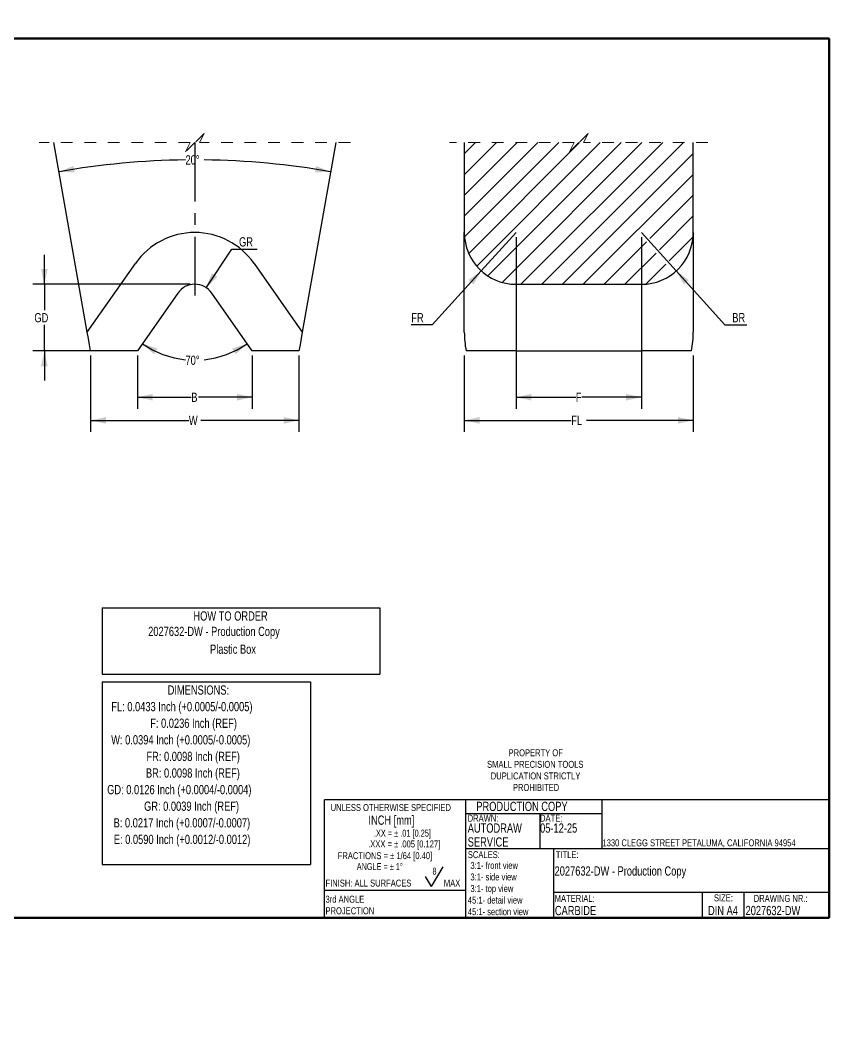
# Model space of a CAD drawing. Header units: inches. Extents: x 0 to 12, y -67262 to 67276.
# Drawn here: x 4.42 to 11.3, y -0.45 to 8.03 of the extents above; entities that cross this region are included whole.
import ezdxf

# ---------------------------------------------------------------- set-up
doc = ezdxf.new("R2010")
doc.units = ezdxf.units.IN
doc.header["$MEASUREMENT"] = 0
doc.linetypes.add('CENTERX2', pattern=[0.8, 0.5, -0.1, 0.1, -0.1])
doc.linetypes.add('HIDDEN', pattern=[0.075, 0.05, -0.025])
doc.layers.add('FORMAT', color=7, linetype='Continuous')
doc.styles.add('SLDTEXTSTYLE0', font='TXT', dxfattribs={"width": 0.75})
doc.styles.add('SLDTEXTSTYLE1', font='TXT', dxfattribs={"width": 0.694444})
doc.styles.add('SLDTEXTSTYLE2', font='TXT', dxfattribs={"width": 0.6875})
doc.dimstyles.new('SLDDIMSTYLE10', dxfattribs={"dimtxt": 0.07874, "dimasz": 0.13, "dimexe": 0, "dimexo": 0.0625, "dimgap": 0.019685, "dimtad": 0, "dimtih": 1, "dimtoh": 1, "dimdec": 4, "dimlfac": 0.022239, "dimrnd": 1e-09, "dimzin": 12, "dimdsep": 46, "dimtxsty": 'SLDTEXTSTYLE0', "dimsah": 1, "dimcen": 0.09, "dimadec": 0, "dimazin": 3, "dimtfac": 1, "dimtdec": 4, "dimtmove": 0, "dimatfit": 0, "dimfxl": 1, "dimfrac": 2, "dimtolj": 1, "dimtzin": 12, "dimarcsym": 0})
doc.dimstyles.new('SLDDIMSTYLE11', dxfattribs={"dimtxt": 0.07874, "dimasz": 0.13, "dimexe": 0, "dimexo": 0.0625, "dimgap": 0.019685, "dimtad": 0, "dimtih": 1, "dimtoh": 1, "dimdec": 4, "dimlfac": 0.564871, "dimrnd": 1e-09, "dimzin": 12, "dimdsep": 46, "dimtxsty": 'SLDTEXTSTYLE0', "dimsah": 1, "dimcen": 0, "dimadec": 0, "dimazin": 3, "dimtfac": 1, "dimtdec": 4, "dimtofl": 0, "dimtmove": 0, "dimatfit": 3, "dimfxl": 1, "dimfrac": 2, "dimtolj": 1, "dimtzin": 12, "dimarcsym": 0})
doc.dimstyles.new('SLDDIMSTYLE13', dxfattribs={"dimtxt": 0.07874, "dimasz": 0.13, "dimexe": 0, "dimexo": 0.0625, "dimgap": 0.019685, "dimtad": 0, "dimtih": 1, "dimtoh": 1, "dimdec": 4, "dimlfac": 0.022239, "dimrnd": 1e-09, "dimzin": 12, "dimdsep": 46, "dimtxsty": 'SLDTEXTSTYLE0', "dimsah": 1, "dimcen": 0, "dimse2": 1, "dimadec": 0, "dimazin": 3, "dimtfac": 1, "dimtdec": 4, "dimtofl": 0, "dimtmove": 0, "dimatfit": 3, "dimfxl": 1, "dimfrac": 2, "dimtolj": 1, "dimtzin": 12, "dimarcsym": 0})
doc.dimstyles.new('SLDDIMSTYLE7', dxfattribs={"dimtxt": 0.07874, "dimasz": 0.13, "dimexe": 0, "dimexo": 0.0625, "dimgap": 0.019685, "dimtad": 0, "dimtih": 1, "dimtoh": 1, "dimdec": 4, "dimlfac": 0.022239, "dimzin": 12, "dimdsep": 46, "dimtxsty": 'SLDTEXTSTYLE0', "dimsah": 1, "dimcen": 0.09, "dimadec": 1, "dimazin": 3, "dimtfac": 1, "dimtdec": 1, "dimtofl": 0, "dimtmove": 0, "dimatfit": 3, "dimfxl": 1, "dimfrac": 2, "dimtolj": 1, "dimtzin": 12, "dimarcsym": 0})
doc.dimstyles.new('SLDDIMSTYLE8', dxfattribs={"dimtxt": 0.07874, "dimasz": 0.13, "dimexe": 0, "dimexo": 0.0625, "dimgap": 0.019685, "dimtad": 0, "dimdec": 4, "dimlfac": 0.022239, "dimrnd": 1e-09, "dimzin": 12, "dimdsep": 46, "dimtxsty": 'SLDTEXTSTYLE0', "dimsah": 1, "dimcen": 0.09, "dimadec": 0, "dimazin": 3, "dimtfac": 1, "dimtdec": 4, "dimtofl": 0, "dimtmove": 0, "dimatfit": 3, "dimfxl": 1, "dimfrac": 2, "dimtolj": 1, "dimtzin": 12, "dimarcsym": 0})
doc.dimstyles.new('SLDDIMSTYLE9', dxfattribs={"dimtxt": 0.07874, "dimasz": 0.13, "dimexe": 0, "dimexo": 0.0625, "dimgap": 0.019685, "dimtad": 0, "dimdec": 4, "dimlfac": 0.022239, "dimzin": 12, "dimdsep": 46, "dimtxsty": 'SLDTEXTSTYLE0', "dimsah": 1, "dimcen": 0.09, "dimadec": 1, "dimazin": 3, "dimtfac": 1, "dimtdec": 1, "dimtofl": 0, "dimtmove": 0, "dimatfit": 3, "dimfxl": 1, "dimfrac": 2, "dimtolj": 1, "dimtzin": 12, "dimarcsym": 0})

# ---------------------------------------------------------------- blocks, each defined once
blk = doc.blocks.new('SW_NOTE_0')
at = {"layer": 'FORMAT', "color": 0}
for q in [(1.0006, 0.186), (0.8513, 0.1017)]:
    blk.add_line((0.9011, 0.0173), q, dxfattribs=at)
at = {"layer": 'FORMAT', "color": 0, "attachment_point": 1, "style": 'SLDTEXTSTYLE0'}
for s, insert, char_height in [('8', (0.9098, 0.1778), 0.0591), ('FINISH: ALL SURFACES', (0, 0.0761), 0.059055), ('MAX', (1.0065, 0.0761), 0.05906)]:
    blk.add_mtext(s, dxfattribs=dict(at, insert=insert, char_height=char_height))
blk = doc.blocks.new('SW_TABLEANNOTATION_0')
at = {"layer": 'FORMAT', "color": 0}
for p, q in [((0, 0), (0, -0.1412)), ((0, 0), (1.7717, 0)), ((1.7717, 0), (1.7717, -0.1412)), ((0, -0.1412), (0, -0.2824)), ((1.7717, -0.1412), (1.7717, -0.2824)), ((0, -0.2824), (0, -0.4236)), ((1.7717, -0.2824), (1.7717, -0.4236)), ((0, -0.4236), (0, -0.5647)), ((1.7717, -0.4236), (1.7717, -0.5647)), ((0, -0.5647), (0, -0.7059)), ((1.7717, -0.5647), (1.7717, -0.7059)), ((0, -0.7059), (0, -0.8471)), ((1.7717, -0.7059), (1.7717, -0.8471)), ((0, -0.8471), (0, -0.9883)), ((1.7717, -0.8471), (1.7717, -0.9883)), ((0, -0.9883), (0, -1.1295)), ((1.7717, -0.9883), (1.7717, -1.1295)), ((0, -1.1295), (0, -1.2707)), ((1.7717, -1.1295), (1.7717, -1.2707)), ((0, -1.2707), (0, -1.4119)), ((1.7717, -1.2707), (1.7717, -1.4119)), ((0, -1.4119), (0, -1.553)), ((1.7717, -1.4119), (1.7717, -1.553)), ((0, -1.553), (1.7717, -1.553))]:
    blk.add_line(p, q, dxfattribs=at)
at = {"layer": 'FORMAT', "color": 0, "char_height": 0.07874, "attachment_point": 1, "style": 'SLDTEXTSTYLE0'}
for s, insert in [('DIMENSIONS:', (0.5566, -0.0296)), ('FL: 0.0433 Inch (+0.0005/-0.0005)', (0.0773, -0.1708)), ('F: 0.0236 Inch (REF)', (0.4082, -0.312)), ('W: 0.0394 Inch (+0.0005/-0.0005)', (0.0765, -0.4532)), ('FR: 0.0098 Inch (REF)', (0.3764, -0.5944)), ('BR: 0.0098 Inch (REF)', (0.3717, -0.7355)), ('GD: 0.0126 Inch (+0.0004/-0.0004)', (0.0421, -0.8767)), ('GR: 0.0039 Inch (REF)', (0.356, -1.0179)), ('B: 0.0217 Inch (+0.0007/-0.0007)', (0.0968, -1.1591)), ('E: 0.0590 Inch (+0.0012/-0.0012)', (0.0988, -1.3003))]:
    blk.add_mtext(s, dxfattribs=dict(at, insert=insert))
blk = doc.blocks.new('SW_TABLEANNOTATION_1')
at = {"layer": 'FORMAT', "color": 0}
for p, q in [((0, 0), (0, -0.1412)), ((0, 0), (2.3622, 0)), ((2.3622, 0), (2.3622, -0.1412)), ((0, -0.1412), (0, -0.2824)), ((2.3622, -0.1412), (2.3622, -0.2824)), ((0, -0.2824), (0, -0.4236)), ((2.3622, -0.2824), (2.3622, -0.4236)), ((0, -0.4236), (0, -0.5647)), ((2.3622, -0.4236), (2.3622, -0.5647)), ((0, -0.5647), (2.3622, -0.5647))]:
    blk.add_line(p, q, dxfattribs=at)
at = {"layer": 'FORMAT', "color": 0, "char_height": 0.07874, "attachment_point": 1, "style": 'SLDTEXTSTYLE0'}
for s, insert in [('HOW TO ORDER', (0.7756, -0.0296)), ('2027632-DW - Production Copy', (0.3907, -0.1612)), ('Plastic Box', (0.9168, -0.312))]:
    blk.add_mtext(s, dxfattribs=dict(at, insert=insert))
blk = doc.blocks.new('SW_BROKEN_VIEW_2')
at = {"color": 0, "linetype": 'CENTERX2'}
blk.add_line((0, 0), (0, -1.378), dxfattribs=at)
blk = doc.blocks.new('_D_8')
at = {"layer": 'FORMAT'}
for start, end in [(90.68228, 100), (80, 89.31772)]:
    blk.add_arc((5.9055, 0.1927), 6.6492, start, end, dxfattribs=at)
for points in [[(4.7509, 6.741), (4.8838, 6.7343), (4.8745, 6.7902)], [(7.0601, 6.741), (6.9365, 6.7902), (6.9273, 6.7343)]]:
    blk.add_solid(points, dxfattribs=at)
at = {"layer": 'FORMAT', "insert": (5.8263, 6.881), "char_height": 0.07874, "attachment_point": 1, "style": 'SLDTEXTSTYLE0'}
blk.add_mtext('20°', dxfattribs=at)
blk = doc.blocks.new('_D_9')
at = {"layer": 'FORMAT'}
for p, q in [((5.0197, 5.1772), (5.0197, 4.5276)), ((6.7913, 5.1772), (6.7913, 4.5276)), ((5.0197, 4.626), (5.8551, 4.626)), ((6.7913, 4.626), (5.9559, 4.626))]:
    blk.add_line(p, q, dxfattribs=at)
for points in [[(5.0197, 4.626), (5.1497, 4.5976), (5.1497, 4.6543)], [(6.7913, 4.626), (6.6613, 4.6543), (6.6613, 4.5976)]]:
    blk.add_solid(points, dxfattribs=at)
at = {"layer": 'FORMAT', "insert": (5.8551, 4.665), "char_height": 0.0787, "attachment_point": 1, "style": 'SLDTEXTSTYLE0'}
blk.add_mtext('W', dxfattribs=at)
blk = doc.blocks.new('_D_10')
at = {"layer": 'FORMAT'}
for start, end in [(235, 264.14001), (275.85999, 305)]:
    blk.add_arc((5.9055, 5.9133), 0.7755, start, end, dxfattribs=at)
for points in [[(5.4607, 5.278), (5.5587, 5.1881), (5.5873, 5.2371)], [(6.3503, 5.278), (6.2237, 5.2371), (6.2523, 5.1881)]]:
    blk.add_solid(points, dxfattribs=at)
at = {"layer": 'FORMAT', "insert": (5.8263, 5.1768), "char_height": 0.07874, "attachment_point": 1, "style": 'SLDTEXTSTYLE0'}
blk.add_mtext('70°', dxfattribs=at)
blk = doc.blocks.new('_D_11')
at = {"layer": 'FORMAT'}
for p, q in [((4.626, 5.7831), (4.626, 6.0331)), ((5.8661, 5.7831), (4.5276, 5.7831)), ((4.626, 5.7831), (4.626, 5.5623)), ((4.626, 5.2165), (4.626, 5.4373)), ((5.3165, 5.2165), (4.5276, 5.2165)), ((4.626, 5.2165), (4.626, 4.9665))]:
    blk.add_line(p, q, dxfattribs=at)
for points in [[(4.626, 5.7831), (4.6543, 5.9131), (4.5976, 5.9131)], [(4.626, 5.2165), (4.5976, 5.0865), (4.6543, 5.0865)]]:
    blk.add_solid(points, dxfattribs=at)
at = {"layer": 'FORMAT', "insert": (4.5412, 5.5388), "char_height": 0.07874, "attachment_point": 1, "style": 'SLDTEXTSTYLE0'}
blk.add_mtext('GD', dxfattribs=at)
blk = doc.blocks.new('_D_12')
at = {"layer": 'FORMAT'}
for p, q in [((5.4176, 5.1772), (5.4176, 4.7244)), ((6.3934, 5.1772), (6.3934, 4.7244)), ((5.4176, 4.8228), (5.8754, 4.8228)), ((6.3934, 4.8228), (5.9356, 4.8228))]:
    blk.add_line(p, q, dxfattribs=at)
for points in [[(5.4176, 4.8228), (5.5476, 4.7945), (5.5476, 4.8512)], [(6.3934, 4.8228), (6.2634, 4.8512), (6.2634, 4.7945)]]:
    blk.add_solid(points, dxfattribs=at)
at = {"layer": 'FORMAT', "insert": (5.8754, 4.8618), "char_height": 0.0787, "attachment_point": 1, "style": 'SLDTEXTSTYLE0'}
blk.add_mtext('B', dxfattribs=at)
blk = doc.blocks.new('_D_13')
at = {"layer": 'FORMAT'}
for p, q in [((6.0021, 5.754), (6.2192, 6.0823)), ((6.2192, 6.0823), (6.437, 6.0823))]:
    blk.add_line(p, q, dxfattribs=at)
blk.add_solid([(6.0021, 5.754), (6.0975, 5.8468), (6.0502, 5.8781)], dxfattribs=at)
at = {"layer": 'FORMAT', "insert": (6.2817, 6.1838), "char_height": 0.07874, "attachment_point": 1, "style": 'SLDTEXTSTYLE0'}
blk.add_mtext('GR', dxfattribs=at)
blk = doc.blocks.new('_D_14')
at = {"layer": 'FORMAT'}
for p, q in [((8.1975, 5.1772), (8.1975, 4.5276)), ((10.1445, 5.1772), (10.1445, 4.5276)), ((8.1975, 4.626), (9.1068, 4.626)), ((10.1445, 4.626), (9.2352, 4.626))]:
    blk.add_line(p, q, dxfattribs=at)
for points in [[(8.1975, 4.626), (8.3275, 4.5976), (8.3275, 4.6543)], [(10.1445, 4.626), (10.0145, 4.6543), (10.0145, 4.5976)]]:
    blk.add_solid(points, dxfattribs=at)
at = {"layer": 'FORMAT', "insert": (9.1068, 4.665), "char_height": 0.07874, "attachment_point": 1, "style": 'SLDTEXTSTYLE0'}
blk.add_mtext('FL', dxfattribs=at)
blk = doc.blocks.new('_D_15')
at = {"layer": 'FORMAT'}
for p, q in [((8.6381, 6.2238), (8.3418, 5.8976)), ((8.3418, 5.8976), (7.9236, 5.4373)), ((7.9236, 5.4373), (7.7465, 5.4373))]:
    blk.add_line(p, q, dxfattribs=at)
blk.add_solid([(8.3418, 5.8976), (8.2334, 5.8205), (8.2754, 5.7823)], dxfattribs=at)
at = {"layer": 'FORMAT', "insert": (7.7465, 5.5388), "char_height": 0.07874, "attachment_point": 1, "style": 'SLDTEXTSTYLE0'}
blk.add_mtext('FR', dxfattribs=at)
blk = doc.blocks.new('_D_16')
at = {"layer": 'FORMAT'}
for p, q in [((9.7038, 6.2238), (9.9991, 5.8967)), ((9.9991, 5.8967), (10.4137, 5.4373)), ((10.4137, 5.4373), (10.6002, 5.4373))]:
    blk.add_line(p, q, dxfattribs=at)
blk.add_solid([(9.9991, 5.8967), (10.0652, 5.7812), (10.1072, 5.8191)], dxfattribs=at)
at = {"layer": 'FORMAT', "insert": (10.4762, 5.5388), "char_height": 0.07874, "attachment_point": 1, "style": 'SLDTEXTSTYLE0'}
blk.add_mtext('BR', dxfattribs=at)
blk = doc.blocks.new('_D_17')
at = {"layer": 'FORMAT'}
for p, q in [((8.6381, 6.1844), (8.6381, 4.7244)), ((9.7038, 6.1844), (9.7038, 4.7244)), ((8.6381, 4.8228), (9.1456, 4.8228)), ((9.7038, 4.8228), (9.1964, 4.8228))]:
    blk.add_line(p, q, dxfattribs=at)
for points in [[(8.6381, 4.8228), (8.7681, 4.7945), (8.7681, 4.8512)], [(9.7038, 4.8228), (9.5738, 4.8512), (9.5738, 4.7945)]]:
    blk.add_solid(points, dxfattribs=at)
at = {"layer": 'FORMAT', "insert": (9.1456, 4.8618), "char_height": 0.0787, "attachment_point": 1, "style": 'SLDTEXTSTYLE0'}
blk.add_mtext('F', dxfattribs=at)
blk = doc.blocks.new('SW_HATCH_0')
at = {"color": 0, "linetype": 'Continuous', "lineweight": 18}
for p, q in [((0, 0), (0.0958, 0.0958)), ((0, -0.1768), (0.2725, 0.0958)), ((0, -0.3536), (0.4493, 0.0958)), ((0, -0.5303), (0.6261, 0.0958)), ((0.0015, -0.7056), (0.8029, 0.0958)), ((0.0375, -0.8464), (0.9796, 0.0958)), ((0.1057, -0.955), (1.1564, 0.0958)), ((0.1998, -1.0377), (1.3332, 0.0958)), ((0.3214, -1.0929), (1.51, 0.0958)), ((0.4817, -1.1093), (1.6868, 0.0958)), ((0.6585, -1.1093), (1.8635, 0.0958)), ((0.8352, -1.1093), (1.947, 0.0025)), ((1.012, -1.1093), (1.947, -0.1743)), ((1.5774, -0.7207), (1.947, -0.3511)), ((1.6594, -0.8154), (1.947, -0.5278)), ((1.1888, -1.1093), (1.5495, -0.7486)), ((1.7415, -0.9102), (1.9454, -0.7062)), ((1.3656, -1.1093), (1.6315, -0.8433)), ((1.5439, -1.1077), (1.7136, -0.9381))]:
    blk.add_line(p, q, dxfattribs=at)

msp = doc.modelspace()

# ---------------------------------------------------------------- linework, layer by layer
at = {"color": 7, "linetype": 'Continuous', "lineweight": 50}
for p, q in [((0.3937, 7.87402), (11.29921, 7.87402)), ((11.29921, 7.87402), (11.29921, 0.3937)), ((11.29921, 0.3937), (0.3937, 0.3937))]:
    msp.add_line(p, q, dxfattribs=at)
at = {"color": 7, "linetype": 'HIDDEN', "lineweight": 18}
for p, q in [((5.98425, 7.06693), (5.90551, 6.98819)), ((5.94488, 6.98819), (5.98425, 7.06693)), ((9.24972, 7.06693), (9.17098, 6.98819)), ((9.21035, 6.98819), (9.24972, 7.06693)), ((5.86614, 6.98819), (4.58229, 6.98819)), ((5.90551, 6.98819), (5.82677, 6.90945)), ((5.82677, 6.90945), (5.86614, 6.98819)), ((7.22873, 6.98819), (5.94488, 6.98819)), ((9.13161, 6.98819), (8.07247, 6.98819)), ((9.17098, 6.98819), (9.09224, 6.90945)), ((9.09224, 6.90945), (9.13161, 6.98819)), ((10.26949, 6.98819), (9.21035, 6.98819))]:
    msp.add_line(p, q, dxfattribs=at)
at = {"color": 7, "linetype": 'Continuous', "lineweight": 25}
for p, q in [((4.99152, 5.37626), (4.70729, 6.98819)), ((7.10373, 6.98819), (6.81951, 5.37626)), ((8.19747, 6.98819), (8.19747, 6.22377)), ((10.14449, 6.22377), (10.14449, 6.98819)), ((8.19747, 5.96119), (8.19747, 6.22377)), ((10.14449, 6.22377), (10.14449, 5.96119)), ((4.99152, 5.37626), (5.40109, 5.96119)), ((6.40994, 5.96119), (6.81951, 5.37626)), ((8.19747, 5.37626), (8.19747, 5.96119)), ((10.14449, 5.96119), (10.14449, 5.37626)), ((8.63813, 5.78311), (9.17098, 5.78311)), ((9.17098, 5.78311), (9.70383, 5.78311)), ((5.76206, 5.70843), (5.41763, 5.21653)), ((6.39339, 5.21653), (6.04896, 5.70843)), ((5.41763, 5.21653), (5.01968, 5.21653)), ((6.79134, 5.21653), (6.39339, 5.21653)), ((8.63813, 5.21653), (8.21265, 5.21653)), ((8.63813, 5.21653), (9.17098, 5.21653)), ((9.17098, 5.21653), (9.70383, 5.21653)), ((10.12931, 5.21653), (9.70383, 5.21653))]:
    msp.add_line(p, q, dxfattribs=at)
at = {"color": 7, "linetype": 'Continuous', "lineweight": 25, "flags": 128}
for points in [[(5.01968, 5.21653), (5.01041, 5.26909), (5.001, 5.32247), (4.99152, 5.37626)], [(6.81951, 5.37626), (6.81002, 5.32247), (6.80061, 5.26909), (6.79134, 5.21653)]]:
    msp.add_lwpolyline(points, dxfattribs=at)
at = {"color": 7, "linetype": 'Continuous', "lineweight": 25}
for centre, radius, start, end in [((5.90551, 5.60798), 0.61579, 35.000602, 144.999398), ((8.63813, 6.22377), 0.44067, 180.000217, 269.999742), ((9.70383, 6.22377), 0.44067, 270.000261, 359.999783), ((5.90551, 5.60798), 0.17513, 35.001388, 144.998612), ((9.03963, 5.37574), 0.84216, 179.96445, 190.897117), ((9.30234, 5.37574), 0.84215, 349.102842, 0.035591)]:
    msp.add_arc(centre, radius, start, end, dxfattribs=at)
at = {"layer": 'FORMAT'}
for p, q in [((11.29921, 1.39764), (7.00787, 1.39764)), ((7.00787, 0.3937), (7.00787, 1.39764)), ((8.20866, 1.39764), (8.20866, 0.3937)), ((9.36667, 1.39764), (9.36667, 0.98425)), ((11.29921, 0.3937), (11.29921, 1.39764)), ((9.36667, 1.27953), (8.20866, 1.27953)), ((8.83858, 1.27953), (8.83858, 0.98425)), ((8.20866, 0.98425), (11.29921, 0.98425)), ((8.95669, 0.98425), (8.95669, 0.3937)), ((7.00787, 0.62992), (8.20866, 0.62992)), ((11.29921, 0.61024), (8.95669, 0.61024)), ((10.22, 0.61024), (10.22, 0.3937)), ((10.57514, 0.61024), (10.57514, 0.3937)), ((11.29921, 0.3937), (7.00787, 0.3937))]:
    msp.add_line(p, q, dxfattribs=at)

# ---------------------------------------------------------------- block references
at = {"color": 7, "linetype": 'Continuous'}
msp.add_blockref('SW_BROKEN_VIEW_2', (5.90551, 6.98819), dxfattribs=at)
at = {"color": 7, "linetype": 'Continuous', "lineweight": 18}
msp.add_blockref('SW_HATCH_0', (8.19747, 6.89243), dxfattribs=at)
at = {"layer": 'FORMAT'}
for name, p in [('SW_TABLEANNOTATION_1', (5.11811, 3.0315)), ('SW_TABLEANNOTATION_0', (5.11811, 2.40157)), ('SW_NOTE_0', (7.01709, 0.64391))]:
    msp.add_blockref(name, p, dxfattribs=at)

# ---------------------------------------------------------------- texts
for s, insert, char_height, attachment_point, style in [('PROPERTY OF', (8.80457, 1.82836), 0.0590551, 2, 'SLDTEXTSTYLE0'), ('SMALL PRECISION TOOLS', (8.80098, 1.72993), 0.0590551, 2, 'SLDTEXTSTYLE0'), ('DUPLICATION STRICTLY', (8.8034, 1.63151), 0.0590551, 2, 'SLDTEXTSTYLE0'), ('PROHIBITED', (8.80761, 1.53308), 0.059055, 2, 'SLDTEXTSTYLE0'), ('UNLESS OTHERWISE SPECIFIED', (7.06078, 1.36251), 0.0590551, 1, 'SLDTEXTSTYLE0'), ('PRODUCTION COPY', (8.29936, 1.38211), 0.0787402, 1, 'SLDTEXTSTYLE0'), ('INCH [mm]', (7.38197, 1.26515), 0.07874, 1, 'SLDTEXTSTYLE0'), ('AUTODRAW', (8.22625, 1.19776), 0.07874, 1, 'SLDTEXTSTYLE0'), ('DRAWN:', (8.22606, 1.27202), 0.059055, 1, 'SLDTEXTSTYLE0'), ('05-12-25', (8.84172, 1.19776), 0.07874, 1, 'SLDTEXTSTYLE0'), ('DATE:', (8.84172, 1.27202), 0.059055, 1, 'SLDTEXTSTYLE0'), ('.XX = ± .01 [0.25]', (7.42861, 1.14418), 0.0590551, 1, 'SLDTEXTSTYLE1'), ('.XXX = ± .005 [0.127]', (7.37963, 1.05269), 0.0590551, 1, 'SLDTEXTSTYLE0'), ('SERVICE', (8.22625, 1.07965), 0.07874, 1, 'SLDTEXTSTYLE0'), ('1330 CLEGG STREET PETALUMA, CALIFORNIA 94954', (9.37236, 1.06231), 0.0590551, 1, 'SLDTEXTSTYLE0'), ('FRACTIONS = ± 1/64 [0.40]', (7.12114, 0.95303), 0.0590551, 1, 'SLDTEXTSTYLE0'), ('SCALES:', (8.22749, 0.96175), 0.059055, 1, 'SLDTEXTSTYLE0'), ('TITLE:', (8.97589, 0.96175), 0.059055, 1, 'SLDTEXTSTYLE0'), ('ANGLE = ± 1°', (7.28276, 0.86035), 0.0590551, 1, 'SLDTEXTSTYLE2'), ('3:1- front view', (8.24939, 0.87034), 0.0590551, 1, 'SLDTEXTSTYLE0'), ('3:1- side view', (8.24939, 0.77192), 0.0590551, 1, 'SLDTEXTSTYLE0'), ('2027632-DW - Production Copy', (8.96497, 0.83256), 0.0787402, 1, 'SLDTEXTSTYLE0'), ('3:1- top view', (8.24939, 0.67349), 0.0590551, 1, 'SLDTEXTSTYLE0'), ('SIZE:', (10.40071, 0.59463), 0.059055, 2, 'SLDTEXTSTYLE0'), ('3rd ANGLE', (7.01709, 0.5827), 0.059055, 1, 'SLDTEXTSTYLE0'), ('45:1- detail view', (8.22724, 0.57507), 0.0590551, 1, 'SLDTEXTSTYLE0'), ('MATERIAL:', (8.96624, 0.58943), 0.059055, 1, 'SLDTEXTSTYLE0'), ('DRAWING NR.:', (10.65875, 0.58943), 0.0590551, 1, 'SLDTEXTSTYLE0'), ('PROJECTION', (7.01709, 0.48428), 0.059055, 1, 'SLDTEXTSTYLE0'), ('<MOD-ASYM>', (7.63145, 0.46245), 0.000787, 1, 'SLDTEXTSTYLE0'), ('45:1- section view', (8.22724, 0.47664), 0.0590551, 1, 'SLDTEXTSTYLE0'), ('CARBIDE', (8.96752, 0.49625), 0.07874, 1, 'SLDTEXTSTYLE0'), ('DIN A4', (10.39716, 0.49625), 0.07874, 2, 'SLDTEXTSTYLE0'), ('2027632-DW', (10.58916, 0.49625), 0.07874, 1, 'SLDTEXTSTYLE0')]:
    msp.add_mtext(s, dxfattribs=dict(at, insert=insert, char_height=char_height, attachment_point=attachment_point, style=style))

# ---------------------------------------------------------------- dimensions: what is measured, and where the dimension line sits
for base, line1, line2, dimstyle, picture, middle in [((6.52446, 6.81311), ((6.79134, 5.21654), (8.57621, 15.33902)), ((3.23481, 15.33902), (5.01968, 5.21654)), 'SLDDIMSTYLE7', '_D_8', (5.90551, 6.84198)), ((5.63481, 5.18658), ((5.76206, 5.70843), (1.45045, -0.44918)), ((10.36057, -0.44918), (6.04896, 5.70843)), 'SLDDIMSTYLE9', '_D_10', (5.90551, 5.1378))]:
    dim = msp.add_angular_dim_2l(base=base, line1=line1, line2=line2, dimstyle=dimstyle, dxfattribs=at)
    dim.commit()
    dim.dimension.update_dxf_attribs({"geometry": picture, "text_midpoint": middle, "dimtype": 162})
for center, mpoint, text, dimstyle, picture, middle in [((8.63813, 6.22377), (8.3418, 5.89763), 'FR', 'SLDDIMSTYLE13', '_D_15', (7.80377, 5.49982)), ((9.70383, 6.22377), (9.99909, 5.89665), 'BR', 'SLDDIMSTYLE13', '_D_16', (10.53819, 5.49982)), ((5.90551, 5.60798), (6.00212, 5.75405), 'GR', 'SLDDIMSTYLE11', '_D_13', (6.35936, 6.14477))]:
    dim = msp.add_radius_dim(center=center, mpoint=mpoint, text=text, dimstyle=dimstyle, dxfattribs=at)
    dim.commit()
    dim.dimension.update_dxf_attribs({"geometry": picture, "text_midpoint": middle, "dimtype": 164})
for base, p1, p2, text, picture, middle in [((9.70383, 4.82283), (8.63813, 6.22377), (9.70383, 6.22377), 'F', '_D_17', (9.17098, 4.82283)), ((5.01968, 4.62598), (6.79134, 5.21654), (5.01968, 5.21654), 'W', '_D_9', (5.90551, 4.62598)), ((6.39339, 4.82283), (5.41763, 5.21654), (6.39339, 5.21654), 'B', '_D_12', (5.90551, 4.82283)), ((10.14449, 4.62598), (8.19747, 5.21654), (10.14449, 5.21654), 'FL ', '_D_14', (9.17098, 4.62598))]:
    dim = msp.add_linear_dim(base=base, p1=p1, p2=p2, text=text, dimstyle='SLDDIMSTYLE8', dxfattribs=at)
    dim.commit()
    dim.dimension.update_dxf_attribs({"geometry": picture, "text_midpoint": middle, "dimtype": 160})
dim = msp.add_linear_dim(base=(4.62598, 5.78311), p1=(5.90551, 5.21654), p2=(5.90551, 5.78311), angle=90, text='GD', dimstyle='SLDDIMSTYLE10', dxfattribs=at)
dim.commit()
dim.dimension.update_dxf_attribs({"geometry": '_D_11', "text_midpoint": (4.62598, 5.49982), "dimtype": 160})

doc.saveas('drawing.dxf')
